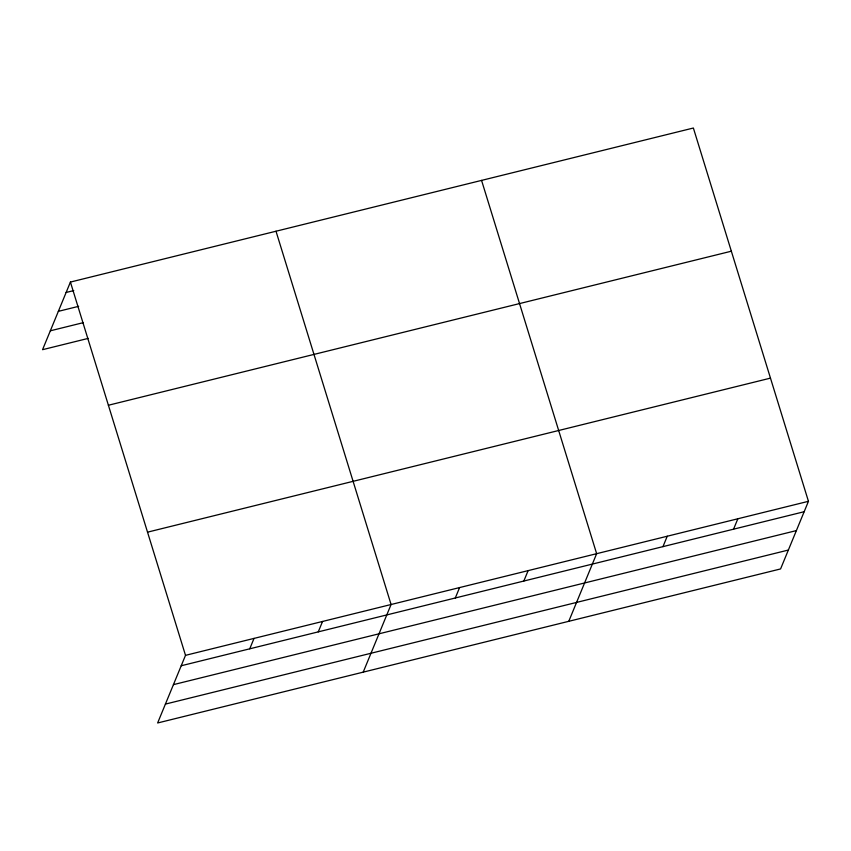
<?xml version="1.0" encoding="UTF-8"?>
<svg xmlns="http://www.w3.org/2000/svg" width="851" height="851" viewBox="0 0 851 851"><rect width="100%" height="100%" fill="white"/><g stroke="black" fill="none" stroke-linecap="round" stroke-linejoin="round"><path stroke-width="1.28" d="M70.42 282.064L185.507 655.344L157.626 722.978L780.58 568.936L808.45 501.313L693.374 128.022L70.42 282.064L42.55 349.687L88.227 338.39M249.737 648.813L254.034 638.399M318.263 631.867L322.55 621.464M363.207 672.141L391.077 604.518L276.001 231.227M455.306 597.976L459.604 587.573M523.833 581.042L528.12 570.627M568.776 621.315L596.647 553.682L481.57 180.401M662.961 546.64L667.248 536.226M733.562 529.173L737.849 518.77M66.133 292.467L73.75 290.585M58.347 311.349L78.654 306.328M50.337 330.805L83.324 322.646M108.396 405.246L731.349 251.205M147.531 532.162L770.474 378.131M185.507 655.344L808.45 501.313M181.22 665.759L804.163 511.717M173.434 684.64L796.376 530.598M165.413 704.096L788.356 550.054"/></g></svg>
